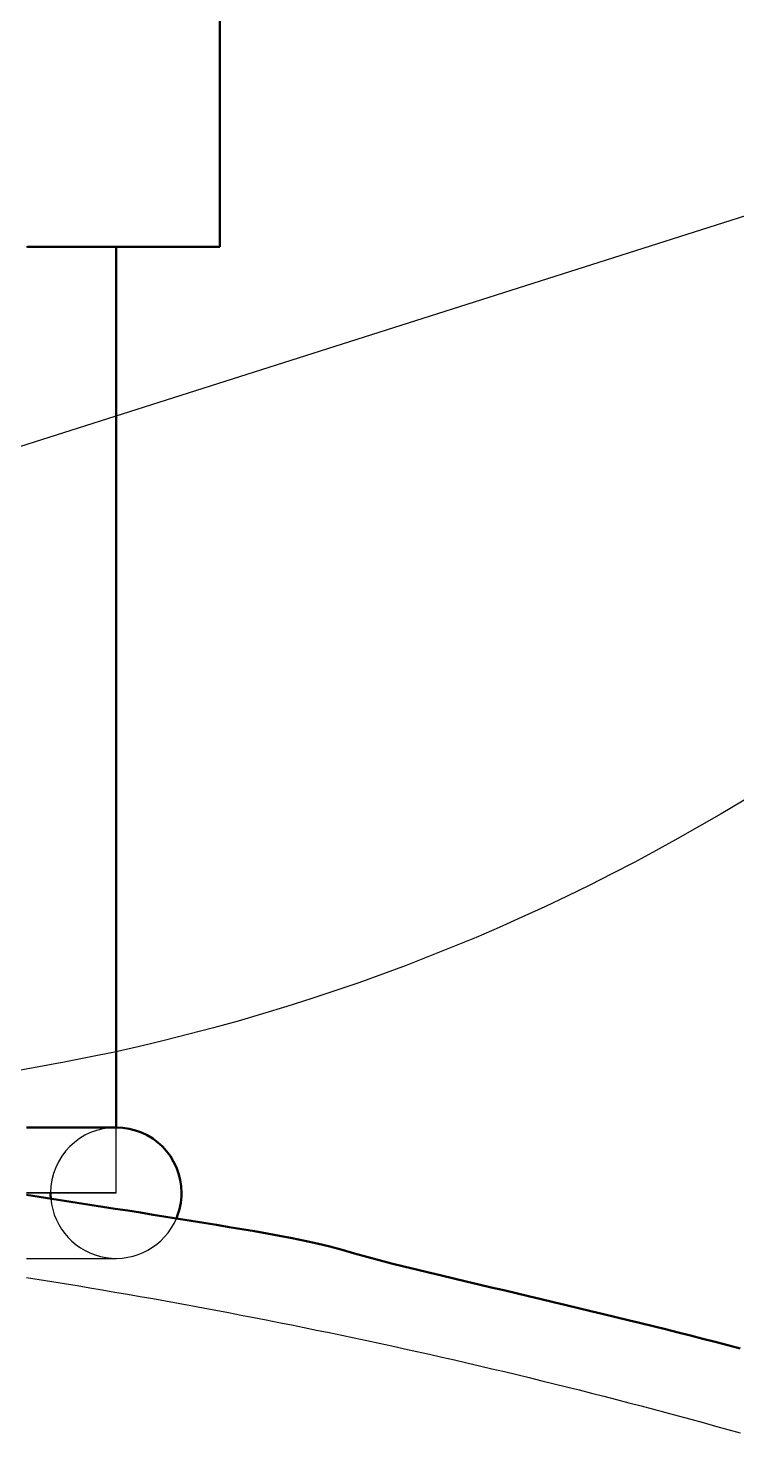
# Model space of a CAD drawing. Header units: millimetres. Extents: x 0 to 594, y 0 to 420.
# Drawn here: x 96.81 to 99.58, y 347.64 to 353.13 of the extents above; entities that cross this region are included whole.
import ezdxf

# ---------------------------------------------------------------- set-up
doc = ezdxf.new("R2010")
doc.units = ezdxf.units.MM
doc.linetypes.add('ISO02-TRAZOS', pattern=[3.75, 3, -0.75])
for name, color, linetype, lineweight in [('01-VISIBLE', 7, 'CONTINUOUS', 50), ('02-OCULTA', 4, 'ISO02-TRAZOS', 25), ('08-FINA', 5, 'CONTINUOUS', 25)]:
    doc.layers.add(name, color=color, linetype=linetype, lineweight=lineweight)

msp = doc.modelspace()

# ---------------------------------------------------------------- linework, layer by layer
at = {"layer": '01-VISIBLE'}
for p, q in [((97.555, 352.2761), (97.555, 353.6261)), ((97.15, 348.8321), (97.15, 352.2761))]:
    msp.add_line(p, q, dxfattribs=at)
for points in [[(96.8042, 352.2761), (96.8543, 352.2761), (96.9043, 352.2761), (96.9544, 352.2761), (97.0044, 352.2761), (97.0545, 352.2761), (97.1045, 352.2761), (97.1546, 352.2761), (97.2046, 352.2761), (97.2547, 352.2761), (97.3047, 352.2761), (97.3548, 352.2761), (97.4048, 352.2761), (97.4549, 352.2761), (97.5049, 352.2761), (97.555, 352.2761)], [(97.15, 348.8321), (97.1, 348.8321), (97.05, 348.8321), (97, 348.8321), (96.95, 348.8321), (96.9, 348.8321), (96.85, 348.8321), (96.8, 348.8321)], [(99.5891, 347.9678), (99.5407, 347.9805), (99.4922, 347.9932), (99.4437, 348.0057), (99.3952, 348.0181), (99.3466, 348.0304), (99.298, 348.0426), (99.2494, 348.0547), (99.2008, 348.0667), (99.1522, 348.0786), (99.1035, 348.0905), (99.0548, 348.1023), (99.0061, 348.114), (98.9574, 348.1257), (98.9087, 348.1374), (98.86, 348.149), (98.8113, 348.1606), (98.7626, 348.1721), (98.7138, 348.1837), (98.6651, 348.1952), (98.6163, 348.2067), (98.5676, 348.2182), (98.5188, 348.2298), (98.4701, 348.2413), (98.4214, 348.2529), (98.3727, 348.2646), (98.324, 348.2764), (98.2754, 348.2883), (98.2268, 348.3004), (98.1783, 348.3129), (98.1299, 348.3259), (98.0817, 348.3396), (98.0336, 348.3536), (97.9853, 348.3667), (97.9366, 348.3784), (97.8876, 348.389), (97.8385, 348.3988), (97.7893, 348.4081), (97.74, 348.4171), (97.6907, 348.4258), (97.6413, 348.4343), (97.592, 348.4426), (97.5425, 348.4509), (97.4931, 348.459), (97.4437, 348.4671), (97.3943, 348.4751), (97.3448, 348.483), (97.2953, 348.4909), (97.2459, 348.4988), (97.1964, 348.5066), (97.1469, 348.5144), (97.0975, 348.5222), (97.048, 348.5299), (96.9985, 348.5376), (96.949, 348.5453), (96.8995, 348.553), (96.85, 348.5607), (96.8005, 348.5683)]]:
    msp.add_lwpolyline(points, dxfattribs=at)
for start, end in [(0, 90), (180, -174.9823), (-22.9058, 0)]:
    msp.add_arc((97.15, 348.5761), 0.256, start, end, dxfattribs=at)
at = {"layer": '02-OCULTA'}
msp.add_line((97.15, 348.5761), (97.15, 348.8321), dxfattribs=at)
for points in [[(97.15, 352.2761), (97.1, 352.2761), (97.05, 352.2761), (97, 352.2761), (96.95, 352.2761), (96.9, 352.2761), (96.85, 352.2761), (96.8, 352.2761)], [(96.8, 352.2761), (96.85, 352.2761), (96.9, 352.2761), (96.95, 352.2761), (97, 352.2761), (97.05, 352.2761), (97.1, 352.2761), (97.15, 352.2761)], [(97.555, 352.2761), (97.5049, 352.2761), (97.4549, 352.2761), (97.4048, 352.2761), (97.3548, 352.2761), (97.3047, 352.2761), (97.2547, 352.2761), (97.2046, 352.2761), (97.1546, 352.2761), (97.1045, 352.2761), (97.0545, 352.2761), (97.0044, 352.2761), (96.9544, 352.2761), (96.9043, 352.2761), (96.8543, 352.2761), (96.8042, 352.2761)], [(97.15, 348.8321), (97.1, 348.8321), (97.05, 348.8321), (97, 348.8321), (96.95, 348.8321), (96.9, 348.8321), (96.85, 348.8321), (96.8, 348.8321)], [(97.15, 348.5761), (97.1, 348.5761), (97.05, 348.5761), (97, 348.5761), (96.95, 348.5761), (96.9, 348.5761), (96.85, 348.5761), (96.8, 348.5761)], [(96.8, 348.5761), (96.85, 348.5761), (96.9, 348.5761), (96.95, 348.5761), (97, 348.5761), (97.05, 348.5761), (97.1, 348.5761), (97.15, 348.5761)], [(96.8, 348.3201), (96.85, 348.3201), (96.9, 348.3201), (96.95, 348.3201), (97, 348.3201), (97.05, 348.3201), (97.1, 348.3201), (97.15, 348.3201)], [(96.8, 348.3201), (96.85, 348.3201), (96.9, 348.3201), (96.95, 348.3201), (97, 348.3201), (97.05, 348.3201), (97.1, 348.3201), (97.15, 348.3201)], [(96.7995, 348.2455), (96.849, 348.2377), (96.8985, 348.2297), (96.948, 348.2217), (96.9974, 348.2136), (97.0469, 348.2053), (97.0963, 348.197), (97.1457, 348.1885), (97.1951, 348.18), (97.2445, 348.1713), (97.2938, 348.1626), (97.3431, 348.1538), (97.3925, 348.1448), (97.4418, 348.1358), (97.491, 348.1266), (97.5403, 348.1174), (97.5896, 348.1081), (97.6388, 348.0986), (97.688, 348.0891), (97.7372, 348.0794), (97.7863, 348.0697), (97.8355, 348.0599), (97.8846, 348.0499), (97.9337, 348.0399), (97.9828, 348.0297), (98.0319, 348.0195), (98.0809, 348.0091), (98.1299, 347.9987), (98.1789, 347.9881), (98.2279, 347.9775), (98.2768, 347.9667), (98.3258, 347.9559), (98.3747, 347.9449), (98.4236, 347.9339), (98.4724, 347.9227), (98.5213, 347.9115), (98.5701, 347.9001), (98.6189, 347.8886), (98.6677, 347.8771), (98.7164, 347.8654), (98.7651, 347.8536), (98.8138, 347.8417), (98.8625, 347.8298), (98.9111, 347.8177), (98.9597, 347.8055), (99.0083, 347.7932), (99.0569, 347.7808), (99.1054, 347.7683), (99.1539, 347.7557), (99.2024, 347.743), (99.2509, 347.7302), (99.2993, 347.7173), (99.3477, 347.7042), (99.3961, 347.6911), (99.4444, 347.6779), (99.4927, 347.6645), (99.541, 347.6511), (99.5893, 347.6376)]]:
    msp.add_lwpolyline(points, dxfattribs=at)
for start, end in [(90, 180), (-174.9823, -22.9058)]:
    msp.add_arc((97.15, 348.5761), 0.256, start, end, dxfattribs=at)
at = {"layer": '08-FINA'}
msp.add_line((137.688, 364.5027), (92.75, 350.2147), dxfattribs=at)
msp.add_circle((95.4225, 356.9951), 8.0525, dxfattribs=at)

doc.saveas('drawing.dxf')
